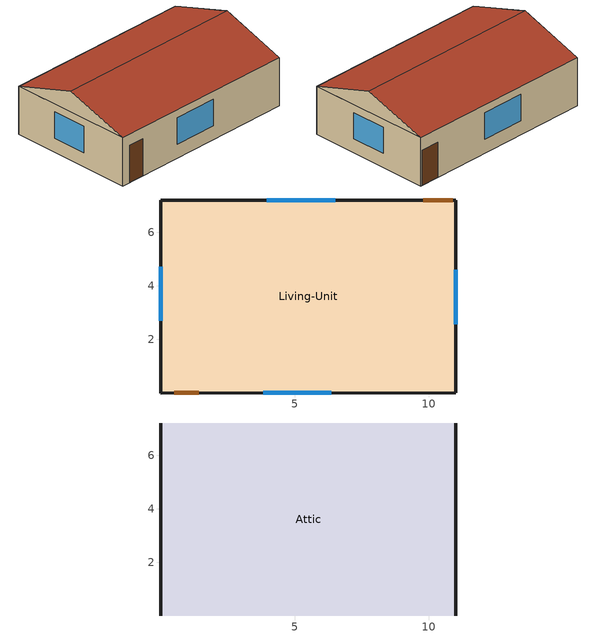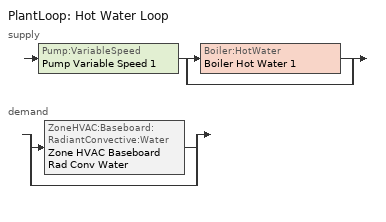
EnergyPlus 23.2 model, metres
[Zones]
Living-Unit
 floor ground (slab-on-floor-const): 11,7.2 11,0 0,0 0,7.2 z0
 wall outside (ext-wall-base): 11,0 11,7.2 0,7.2 0,0 11,0 z0:2.75
 window (glazing-base): 11,2.57 11,4.59 / 6.5,7.2 3.96,7.2 / 0,4.71 0,2.69 / 3.82,0 6.36,0 z0.8:2.3
 door (door-const): 10.89,7.2 9.8,7.2 z0:2; 0.5,0 1.41,0 z0:2.13
Attic
 floor to Living-Unit (floor-const): 11,7.2 11,0 0,0 0,7.2 z2.75
 wall outside (ext-wall-base): 0,3.6,3.95 0,7.2,2.75 0,0,2.75; 11,3.6,3.95 11,0,2.75 11,7.2,2.75
 roof outside (roof-const): 0,3.6,3.95 0,0,2.75 11,0,2.75 11,3.6,3.95; 11,3.6,3.95 11,7.2,2.75 0,7.2,2.75 0,3.6,3.95
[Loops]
PlantLoop 'Hot Water Loop'
 supply: Pump:VariableSpeed 'Pump Variable Speed 1' > split
  | Boiler:HotWater 'Boiler Hot Water 1'
  | bypass
 demand: split
  | ZoneHVAC:Baseboard:RadiantConvective:Water 'Zone HVAC Baseboard Rad Conv Water'
  | bypass
[Building]
SF: North Axis {deg}=0; Terrain=Suburbs; Loads Convergence Tolerance Value {W}=0.04; Temperature Convergence Tolerance Value {deltaC}=0.4; Solar Distribution=FullExterior; Maximum Number of Warmup Days=25; Minimum Number of Warmup Days=6
[Site:Location]
DEBRECEN: Latitude {deg}=47.48; Longitude {deg}=21.63; Time Zone {hr}=1; Elevation {m}=112
[SizingPeriod:DesignDay] Day of Month=21; Dry-Bulb Temperature Range Modifier Type=DefaultMultipliers; Humidity Condition Type=Wetbulb; Barometric Pressure {Pa}=99987; Rain Indicator=No; Snow Indicator=No; Daylight Saving Time Indicator=No; Begin Environment Reset Mode=FullResetAtBeginEnvironment
Name | Month | Day Type | Maximum Dry-Bulb Temperature {C} | Daily Dry-Bulb Temperature Range {deltaC} | Wetbulb or DewPoint at Maximum Dry-Bulb {C} | Wind Speed {m/s} | Wind Direction {deg} | Solar Model Indicator | ASHRAE Clear Sky Optical Depth for Beam Irradiance (taub) | ASHRAE Clear Sky Optical Depth for Diffuse Irradiance (taud) | Sky Clearness
DEBRECEN Ann Clg .4% Condns DB=>MWB | 7 | SummerDesignDay | 31.7 | 11.1 | 21.3 | 2.8 | 180 | ASHRAETau | 0.502 | 1.851
DEBRECEN Ann Htg 99.6% Condns DB | 1 | WinterDesignDay | -13.8 | 0 | -13.8 | 1.9 | 50 | ASHRAEClearSky |  |  | 0
[Material] Roughness=Rough; Thermal Absorptance=0.9
Name | Thickness {m} | Conductivity {W/m-K} | Density {kg/m3} | Specific Heat {J/kg-K} | Solar Absorptance | Visible Absorptance
1_1_37 | 0.0869 | 0.04 | 10 | 1400 | 0.6 | 0.6
1_2_9 | 0.1 | 1.13 | 2000 | 1000 | 0.6 | 0.6
1_3_29 | 0.07 | 0.41 | 1200 | 840 | 0.73 | 0.73
1_4_34 | 0.03 | 0.14 | 650 | 1200 | 0.78 | 0.78
3_1_36 | 0.01 | 0.15 | 700 | 1420 | 0.78 | 0.78
3_2_20 | 0.1319 | 0.04 | 12 | 840 | 0.6 | 0.6
3_3_8 | 0.1 | 0.38 | 1200 | 1000 | 0.6 | 0.6
3_5_113 | 0.013 | 0.25 | 2800 | 896 | 0.5 | 0.5
5_1_5 | 0.1 | 0.84 | 1700 | 800 | 0.7 | 0.7
5_2_103 | 0.011 | 0.034 | 35 | 1400 | 0.6 | 0.6
5_3_11 | 0.1 | 0.51 | 1400 | 1000 | 0.6 | 0.6
5_4_66 | 0.01 | 0.4 | 1000 | 1000 | 0.5 | 0.5
7_1_108 | 0.035 | 0.19 | 700 | 2390 | 0.5 | 0.5
9_1_33 | 0.02 | 1 | 2000 | 800 | 0.7 | 0.7
9_2_111 | 0.034 | 0.04 | 30 | 840 | 0.6 | 0.6
9_3_77 | 0.005 | 0.19 | 960 | 837 | 0.8 | 0.8
[Material:NoMass]
4_RVAL_2: Roughness=Rough; Thermal Resistance {m2-K/W}=0.18; Thermal Absorptance=0.9; Solar Absorptance=0.7; Visible Absorptance=0.7
[WindowMaterial:SimpleGlazingSystem]
Simple present glazing - 1001: U-Factor {W/m2-K}=2.89; Solar Heat Gain Coefficient=0.78; Visible Transmittance=0.7
[Construction]
door-const: 7_1_108
ext-wall-base: 5_1_5, 5_2_103, 5_3_11, 5_4_66
floor-const: 3_5_113, 4_RVAL_2, 3_3_8, 3_2_20, 3_1_36
glazing-base: Simple present glazing - 1001
roof-const: 9_1_33, 9_2_111, 9_3_77
slab-on-floor-const: 1_1_37, 1_2_9, 1_3_29, 1_4_34
[Zone] Multiplier=1; Zone Inside Convection Algorithm=TARP
Name | Volume {m3} | Part of Total Floor Area
Attic | 47.4234 | No
Living-Unit | 217.8 | Yes
[Space]
Name | Zone
Attic Space | Attic
Living Space | Living-Unit
[ZoneInfiltration:DesignFlowRate] Design Flow Rate Calculation Method=Flow/Zone; Constant Term Coefficient=1; Temperature Term Coefficient=0; Velocity Term Coefficient=0; Velocity Squared Term Coefficient=0
Name | Zone or ZoneList or Space or SpaceList | Design Flow Rate {m3/s}
241 Infiltration | Attic Space | 0.013173
189 Infiltration | Living Space | 0.04235
[Lights]
189 General lighting: Zone or ZoneList or Space or SpaceList=Living Space; Schedule=Lighting Sch; Design Level Calculation Method=Watts/Area; Watts per Zone Floor Area {W/m2}=15; Return Air Fraction=0; Fraction Radiant=0.42; Fraction Visible=0.18; Fraction Replaceable=1
[People]
People 189: Zone or ZoneList or Space or SpaceList=Living Space; Number of People Schedule=People Sch; Number of People Calculation Method=People/Area; People per Floor Area {person/m2}=0.02; Fraction Radiant=0.3; Activity Level Schedule=Activity Schedule People; Carbon Dioxide Generation Rate {m3/s-W}=3.82e-08; Enable ASHRAE 55 Comfort Warnings=Yes; Mean Radiant Temperature Calculation Type=ZoneAveraged; Work Efficiency Schedule=Work efficiency; Clothing Insulation Schedule=Clothing Schedule 189; Air Velocity Schedule=8060
[OtherEquipment]
189 Miscellaneous gain: Fuel Type=None; Zone or ZoneList or Space or SpaceList=Living Space; Schedule=Misc Sch; Design Level Calculation Method=Watts/Area; Power per Zone Floor Area {W/m2}=13.03; Fraction Latent=0; Fraction Radiant=0.2; Fraction Lost=0
[ZoneControl:Thermostat]
Living-Unit Thermostat: Zone or ZoneList=Living-Unit; Control Type Schedule=Living-Unit Thermostat Schedule; Control 1=Dual Setpoint - Zone 189; Temperature Difference Between Cutout And Setpoint {deltaC}=0
[ThermostatSetpoint:DualSetpoint]
Dual Setpoint - Zone 189: Heating Setpoint Temperature Schedule=189 Heating Setpoint Schedule; Cooling Setpoint Temperature Schedule=189 Cooling SP Sch
[ZoneHVAC:Baseboard:RadiantConvective:Water]
Zone HVAC Baseboard Rad Conv Water: Design Object=Zone HVAC Baseboard Rad Conv Water Design; Availability Schedule=Always On Discrete hvac_library; Rated Average Water Temperature {C}=87.78; Rated Water Mass Flow Rate {kg/s}=0.063; Heating Design Capacity {W}=AutoSize; Maximum Water Flow Rate {m3/s}=AutoSize; Surface Name 1=189_Wall_5_0_0; Fraction of Radiant Energy to Surface 1=0.116346; Surface Name 2=189_Wall_4_0_0; Fraction of Radiant Energy to Surface 2=0.0761538; Surface Name 3=189_Wall_3_0_0; Fraction of Radiant Energy to Surface 3=0.116346; Surface Name 4=189_Wall_2_0_0; Fraction of Radiant Energy to Surface 4=0.0761538; Surface Name 5=189_Ceiling_1_0_0; Fraction of Radiant Energy to Surface 5=0.28; Surface Name 6=189_GroundFloor_0_0_0; Fraction of Radiant Energy to Surface 6=0.035
[ZoneHVAC:Baseboard:RadiantConvective:Water:Design]
Zone HVAC Baseboard Rad Conv Water Design: Heating Design Capacity Method=HeatingDesignCapacity; Heating Design Capacity Per Floor Area {W/m2}=0; Fraction of Autosized Heating Design Capacity=1; Convergence Tolerance=0.001; Fraction Radiant=0.3; Fraction of Radiant Energy Incident on People=0.3
[Zone equipment]
Living-Unit: Zone HVAC Baseboard Rad Conv Water
[Sizing:Zone]
Living-Unit: Zone Cooling Design Supply Air Temperature Input Method=SupplyAirTemperature; Zone Cooling Design Supply Air Temperature {C}=12; Zone Cooling Design Supply Air Temperature Difference {deltaC}=0; Zone Heating Design Supply Air Temperature Input Method=SupplyAirTemperature; Zone Heating Design Supply Air Temperature {C}=35; Zone Heating Design Supply Air Temperature Difference {deltaC}=0; Zone Cooling Design Supply Air Humidity Ratio {kgWater/kgDryAir}=0.0085; Zone Heating Design Supply Air Humidity Ratio {kgWater/kgDryAir}=0.0156; Design Specification Outdoor Air Object=Living-Unit Zero air DSOA; Zone Heating Sizing Factor=1.25; Zone Cooling Sizing Factor=1.15; Cooling Design Air Flow Method=DesignDay; Cooling Design Air Flow Rate {m3/s}=0; Cooling Minimum Air Flow per Zone Floor Area {m3/s-m2}=0.000762; Cooling Minimum Air Flow {m3/s}=0; Cooling Minimum Air Flow Fraction=0; Heating Design Air Flow Method=DesignDay; Heating Design Air Flow Rate {m3/s}=0; Heating Maximum Air Flow per Zone Floor Area {m3/s-m2}=0.002032; Heating Maximum Air Flow {m3/s}=0.141576; Heating Maximum Air Flow Fraction=0.3; Design Specification Zone Air Distribution Object=Living-Unit Design Spec Zone Air Dist; Account for Dedicated Outdoor Air System=No; Zone Load Sizing Method=Sensible Load Only No Latent Load; Zone Latent Cooling Design Supply Air Humidity Ratio Input Method=HumidityRatioDifference; Zone Cooling Design Supply Air Humidity Ratio Difference {kgWater/kgDryAir}=0.005; Zone Latent Heating Design Supply Air Humidity Ratio Input Method=HumidityRatioDifference; Zone Humidification Design Supply Air Humidity Ratio Difference {kgWater/kgDryAir}=0.005
[DesignSpecification:ZoneAirDistribution]
Living-Unit Design Spec Zone Air Dist: Zone Air Distribution Effectiveness in Cooling Mode=1; Zone Air Distribution Effectiveness in Heating Mode=1
[DesignSpecification:OutdoorAir]
Living-Unit Zero air DSOA: Outdoor Air Method=Sum; Outdoor Air Flow per Person {m3/s-person}=0; Outdoor Air Flow per Zone Floor Area {m3/s-m2}=0; Outdoor Air Flow per Zone {m3/s}=0; Outdoor Air Flow Air Changes per Hour {1/hr}=0
[PlantLoop]
Hot Water Loop: Fluid Type=Water; Plant Equipment Operation Scheme=Hot Water Loop Operation Schemes; Maximum Loop Temperature {C}=100; Minimum Loop Temperature {C}=0; Maximum Loop Flow Rate {m3/s}=Autosize; Minimum Loop Flow Rate {m3/s}=0; Plant Loop Volume {m3}=Autocalculate; Load Distribution Scheme=Optimal; Plant Loop Demand Calculation Scheme=SingleSetpoint; Common Pipe Simulation=None
[Sizing:Plant]
Hot Water Loop: Loop Type=Heating; Design Loop Exit Temperature {C}=82; Loop Design Temperature Difference {deltaC}=11; Sizing Option=NonCoincident; Zone Timesteps in Averaging Window=1; Coincident Sizing Factor Mode=None
[Pump:VariableSpeed]
Pump Variable Speed 1: Design Maximum Flow Rate {m3/s}=Autosize; Design Pump Head {Pa}=179352; Design Power Consumption {W}=Autosize; Motor Efficiency=0.9; Fraction of Motor Inefficiencies to Fluid Stream=0; Coefficient 1 of the Part Load Performance Curve=0; Coefficient 2 of the Part Load Performance Curve=1; Coefficient 3 of the Part Load Performance Curve=0; Coefficient 4 of the Part Load Performance Curve=0; Design Minimum Flow Rate {m3/s}=0; Pump Control Type=Intermittent; Skin Loss Radiative Fraction=0.5; Design Power Sizing Method=PowerPerFlowPerPressure; Design Electric Power per Unit Flow Rate {W/(m3/s)}=348701.1; Design Shaft Power per Unit Flow Rate per Unit Head {W/((m3/s)-Pa)}=1.28205; Design Minimum Flow Rate Fraction=0
[Boiler:HotWater]
Boiler Hot Water 1: Fuel Type=NaturalGas; Nominal Capacity {W}=Autosize; Nominal Thermal Efficiency=0.78; Efficiency Curve Temperature Evaluation Variable=LeavingBoiler; Normalized Boiler Efficiency Curve=Boiler Efficiency; Design Water Flow Rate {m3/s}=Autosize; Minimum Part Load Ratio=0; Maximum Part Load Ratio=1; Optimum Part Load Ratio=1; Water Outlet Upper Temperature Limit {C}=99; Boiler Flow Mode=ConstantFlow; On Cycle Parasitic Electric Load {W}=0; Sizing Factor=1; Off Cycle Parasitic Fuel Load {W}=0
[SetpointManager:Scheduled]
Setpoint Manager Scheduled 2: Control Variable=Temperature; Schedule=Hot_Water_Temperature
[PlantEquipmentOperationSchemes]
Hot Water Loop Operation Schemes: Control Scheme Object Type 1=PlantEquipmentOperation:HeatingLoad; Control Scheme Name 1=Hot Water Loop Heating Operation Scheme; Control Scheme Schedule Name 1=Always On Discrete
[PlantEquipmentOperation:HeatingLoad]
Hot Water Loop Heating Operation Scheme: Load Range Lower Limit 1 {W}=0; Load Range Upper Limit 1 {W}=1000000000; Range Equipment List Name 1=Hot Water Loop Heating Equipment List
[PlantEquipmentList]
Hot Water Loop Heating Equipment List: Boiler:HotWater, Boiler Hot Water 1
[Schedule:Compact]
Lighting Sch: Through: 31 Dec, For: Weekdays, Until: 06:00, 0, Until: 22:00, 1, Until: 23:00, 0.8, Until: 24:00, 0.2, For: Saturday, Until: 07:00, 0, Until: 22:00, 1, Until: 23:00, 0.8, Until: 24:00, 0.2, For: Sunday Holidays, Until: 07:00, 0, Until: 22:00, 1, Until: 23:00, 0.8, Until: 24:00, 0.2, For: SummerDesignDay, Until: 24:00, 1, For: AllOtherDays, Until: 24:00, 0
People Sch: Through: 31 Dec, For: Weekdays, Until: 05:00, 1, Until: 06:00, 0.8, Until: 08:00, 0.75, Until: 09:00, 0.5, Until: 15:00, 0.43, Until: 18:00, 0.5, Until: 21:00, 0.75, Until: 24:00, 0.8, For: Saturday, Until: 07:00, 1, Until: 08:00, 0.8, Until: 09:00, 0.75, Until: 10:00, 0.5, Until: 15:00, 0.43, Until: 18:00, 0.5, Until: 21:00, 0.75, Until: 24:00, 0.8, For: Sunday Holidays, Until: 07:00, 1, Until: 08:00, 0.8, Until: 09:00, 0.75, Until: 10:00, 0.5, Until: 15:00, 0.43, Until: 18:00, 0.5, Until: 21:00, 0.75, Until: 24:00, 0.8, For: SummerDesignDay, Until: 24:00, 1, For: AllOtherDays, Until: 24:00, 0
Activity Schedule People: Through: 12/31, For: AllDays, Until: 24:00, 117
Work efficiency: Through: 12/31, For: AllDays, Until: 24:00, 0
Clothing Schedule 189: Through: 4/1, For: AllDays, Until: 24:00, 1, Through: 9/30, For: AllDays, Until: 24:00, .5, Through: 12/31, For: AllDays, Until: 24:00, 1
8060: Through: 12/31, For: AllDays, Until: 24:00, 0.137
Misc Sch: Through: 12/31, For: AllDays, Until: 24:00, 1
Living-Unit Thermostat Schedule: Through: 12/31, For: AllDays, Until: 24:00, 4
189 Heating Setpoint Schedule: Through: 31 Dec, For: Weekdays SummerDesignDay, Until: 09:00, 20, Until: 20:00, 13, Until: 24:00, 20, For: WinterDesignDay, Until: 24:00, 20, For: Weekends, Until: 09:00, 20, Until: 20:00, 13, Until: 24:00, 20, For: Holidays, Until: 09:00, 20, Until: 20:00, 13, Until: 24:00, 20, For: AllOtherDays, Until: 24:00, -50
189 Cooling SP Sch: Through: 12/31, For: AllDays, Until: 24:00, 100
[Schedule:Constant] Hourly Value=1
Always On Discrete hvac_library; Always On Discrete
[Schedule:Day:Interval]
0: No, 01:00, 0, 02:00, 0, 03:00, 0, 04:00, 0, 05:00, 0, 06:00, 0, 07:00, 0, 08:00, 0, 09:00, 0, 10:00, 0, 11:00, 0, 12:00, 0, 13:00, 0, 14:00, 0, 15:00, 0, 16:00, 0, 17:00, 0, 18:00, 0, 19:00, 0, 20:00, 0, 21:00, 0, 22:00, 0, 23:00, 0, 24:00, 0
Hot_Water_Temperature_Default; Hot_Water_Temperature_Summer_Design_Day; Hot_Water_Temperature_Winter_Design_Day: No, 24:00, 67
[Schedule:Week:Daily]
Hot_Water_Temperature Week Rule - Jan1-Dec31: Hot_Water_Temperature_Default, Hot_Water_Temperature_Default, Hot_Water_Temperature_Default, Hot_Water_Temperature_Default, Hot_Water_Temperature_Default, Hot_Water_Temperature_Default, Hot_Water_Temperature_Default, Hot_Water_Temperature_Default, Hot_Water_Temperature_Summer_Design_Day, Hot_Water_Temperature_Winter_Design_Day, Hot_Water_Temperature_Default, Hot_Water_Temperature_Default
[Schedule:Year]
Hot_Water_Temperature: Hot_Water_Temperature Week Rule - Jan1-Dec31, 1, 1, 12, 31
[Curve:Biquadratic]
Boiler Efficiency: Coefficient1 Constant=1; Coefficient2 x=0; Coefficient3 x**2=0; Coefficient4 y=0; Coefficient5 y**2=0; Coefficient6 x*y=0; Minimum Value of x {BasedOnField A2}=0; Maximum Value of x {BasedOnField A2}=1; Minimum Value of y {BasedOnField A3}=0; Maximum Value of y {BasedOnField A3}=1; Input Unit Type for X=Dimensionless; Input Unit Type for Y=Dimensionless; Output Unit Type=Dimensionless
